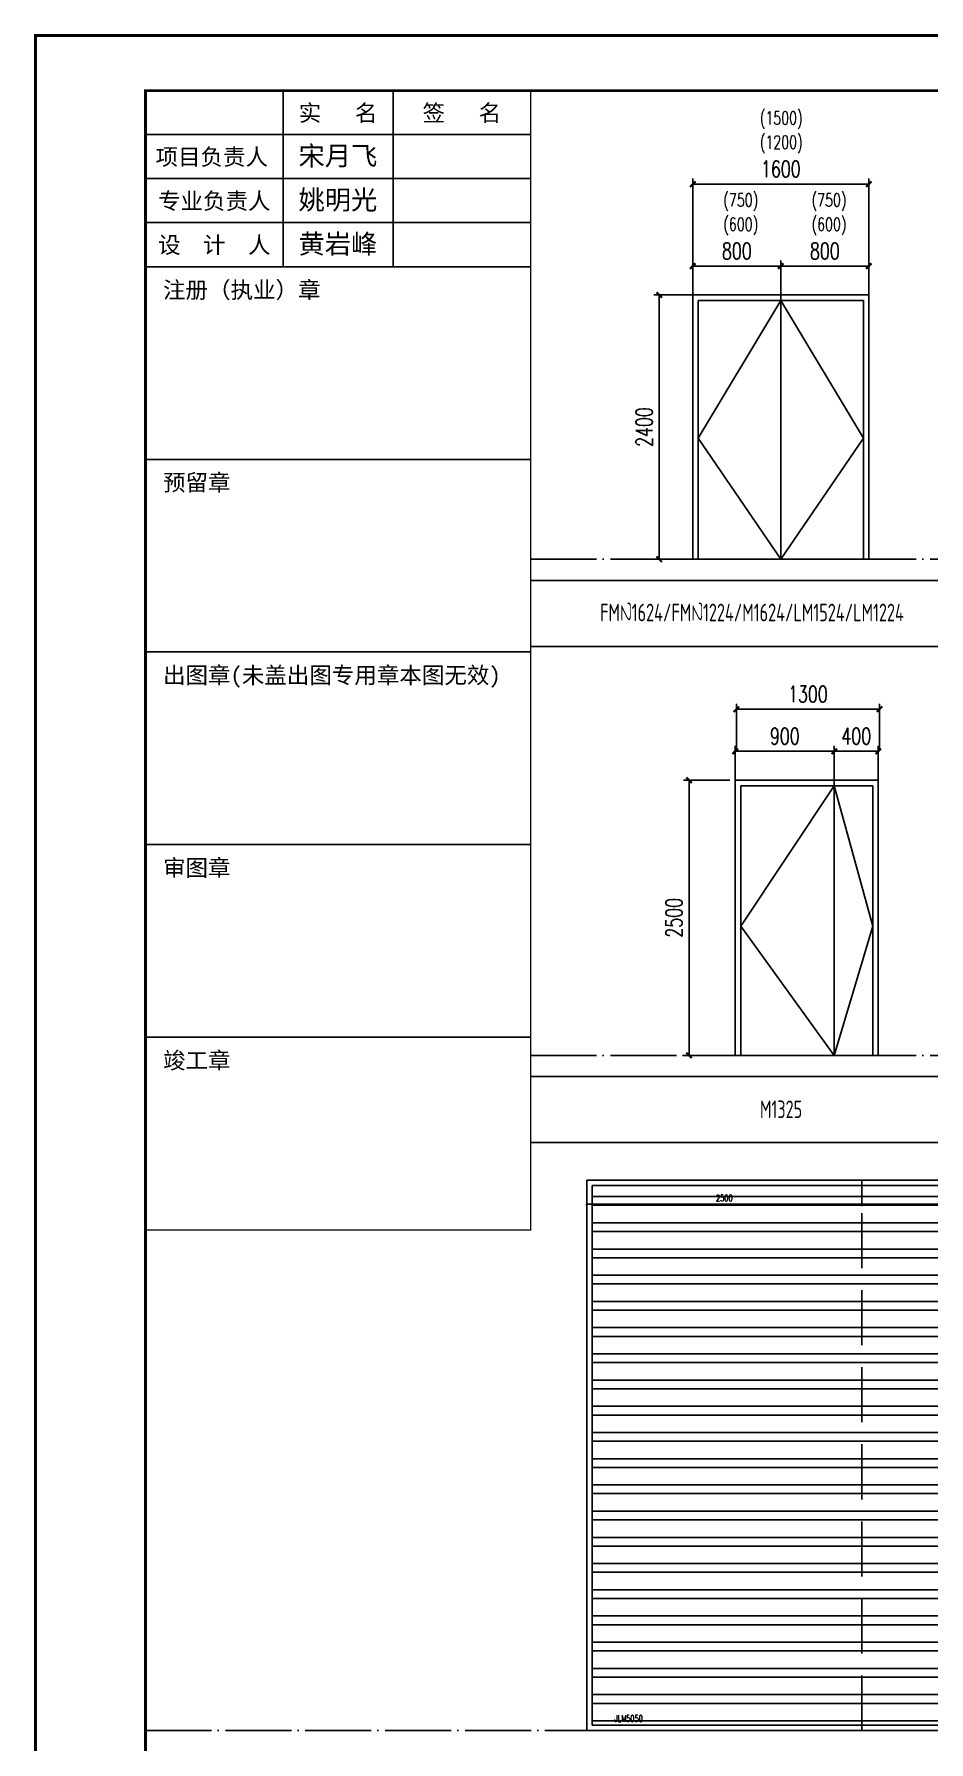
# Model space of a CAD drawing. Extents: x -4210259 to 293730, y -7499 to 868879.
# Drawn here: x -2053472 to -2045341, y 435419 to 450932 of the extents above; entities that cross this region are included whole.
import ezdxf
from ezdxf.enums import TextEntityAlignment as Align

# ---------------------------------------------------------------- set-up
doc = ezdxf.new("R2010")
doc.units = 0
doc.header["$LTSCALE"] = 1000
doc.header["$MEASUREMENT"] = 0
doc.linetypes.add('__DASH', pattern=[0.35, 0.25, -0.1])
doc.linetypes.add('DOTE', pattern=[2.42, 2, -0.2, 0.02, -0.2])
doc.layers.get('Defpoints').update_dxf_attribs({"color": 210})
for name, color, linetype in [('0-cxFrame', 155, 'Continuous'), ('A-AXIS-DOTE', 14, 'DOTE'), ('A-AXIS-DP', 126, 'Continuous'), ('A-CURTAIN', 134, 'Continuous'), ('A-HATCH-2', 251, 'Continuous'), ('A-LIN-V', 9, 'Continuous'), ('A-TEXT', 61, 'Continuous'), ('A-WINDOW', 140, 'Continuous'), ('A-门窗表显示尺寸', 160, 'Continuous'), ('qianming', 155, 'Continuous')]:
    doc.layers.add(name, color=color, linetype=linetype)
doc.layers.add('0-cxText', color=131, linetype='Continuous', lineweight=25)
doc.styles.add('_TCH_DIM_T3', font='SIMPLEX', dxfattribs={"width": 0.705882, "bigfont": 'GBCBIG'})
doc.styles.add('A-DIM_T3', font='SIMPLEX', dxfattribs={"width": 0.705882, "bigfont": 'GBCBIG'})
doc.styles.add('A-STANDARD', font='SIMPLEX', dxfattribs={"bigfont": 'GBCBIG'})
doc.styles.add('cx_biaoti', font='')
doc.styles.add('cx_tuming', font='')
doc.styles.add('cx_tuqian1', font='')
doc.styles.add('EXPO2012', font='@TSSDENG', dxfattribs={"width": 0.7, "bigfont": '@TSSDCHN'})
doc.styles.add('图框宋体', font='', dxfattribs={"width": 0.75})
doc.styles.add('黑体', font='', dxfattribs={"height": 12})
doc.styles.get('cx_biaoti').set_extended_font_data('SimSun')
doc.styles.get('cx_tuming').set_extended_font_data('SimHei')
doc.styles.get('cx_tuqian1').set_extended_font_data('SimSun')
doc.styles.get('图框宋体').set_extended_font_data('SimSun')
doc.styles.get('黑体').set_extended_font_data('SimHei')
doc.dimstyles.new('_TCH_ARCH&&50', dxfattribs={"dimtxt": 148.75, "dimasz": 50, "dimexe": 50, "dimexo": 50, "dimgap": 63.125, "dimtad": 1, "dimdec": 0, "dimzin": 0, "dimdsep": 46, "dimtxsty": '_TCH_DIM_T3', "dimblk": 'ARCHTICK', "dimcen": 0.09, "dimclrt": 7, "dimazin": 2, "dimtfac": 1, "dimtdec": 0, "dimtix": 1, "dimtmove": 2, "dimatfit": 3, "dimfxl": 0, "dimtolj": 1, "dimtzin": 0, "dimarcsym": 0})
doc.dimstyles.new('A-DIM&&20', dxfattribs={"dimtxt": 59.5, "dimasz": 20, "dimexe": 20, "dimexo": 20, "dimgap": 25.25, "dimtad": 1, "dimdec": 0, "dimzin": 0, "dimdsep": 46, "dimtxsty": 'A-DIM_T3', "dimblk": 'ARCHTICK', "dimcen": 0.09, "dimclrt": 7, "dimazin": 2, "dimtfac": 1, "dimtdec": 0, "dimtix": 1, "dimtmove": 2, "dimatfit": 3, "dimfxl": 0, "dimtolj": 1, "dimtzin": 0, "dimarcsym": 0})

# ---------------------------------------------------------------- blocks, each defined once
blk = doc.blocks.new('zjcx_lan_xinxi(Dragon)')
for p, q in [((7000, -3200), (0, -3200)), ((7000, -6700), (0, -6700)), ((7000, -10200), (0, -10200)), ((7000, -13700), (0, -13700)), ((7000, -17200), (0, -17200))]:
    blk.add_line(p, q)
at = {"const_width": 25}
blk.add_lwpolyline([(0, -20700), (7000, -20700), (7000, 0), (0, 0)], close=True, dxfattribs=at)
for points in [[(2500, -3200), (2500, 0)], [(4500, -3200), (4500, 0)], [(0, -800), (7000, -800)], [(0, -1600), (7000, -1600)], [(0, -2400), (7000, -2400)]]:
    blk.add_lwpolyline(points)
for points in [[(7000, -3200), (7000, 0)], [(0, -3200), (7000, -3200)], [(0, -20700), (7000, -20700), (7000, -3200)], [(0, -20700), (7000, -20700)]]:
    blk.add_lwpolyline(points, dxfattribs=at)
at = {"style": '图框宋体'}
for s, p in [('实   名', (3500, -400)), ('签   名', (5750, -400)), ('项目负责人', (1204, -1200)), ('专业负责人', (1250, -2000)), ('设  计  人', (1250, -2800))]:
    blk.add_text(s, height=300, dxfattribs=at).set_placement(p, align=Align.MIDDLE)
for s, p in [('注册（执业）章', (318, -3771)), ('预留章', (318, -7271)), ('出图章(未盖出图专用章本图无效)', (318, -10771)), ('审图章', (318, -14271)), ('竣工章', (318, -17771))]:
    blk.add_text(s, height=300, dxfattribs=at).set_placement(p)
blk = doc.blocks.new('T-信息(Dragon)')
at = {"layer": '0-cxFrame'}
blk.add_blockref('zjcx_lan_xinxi(Dragon)', (0, 0), dxfattribs=at)
at = {"layer": 'qianming', "color": 3, "style": 'cx_biaoti'}
for s, p in [('宋月飞', (3497, -1185)), ('姚明光', (3497, -1985)), ('黄岩峰', (3497, -2785))]:
    blk.add_text(s, height=350, dxfattribs=at).set_placement(p, align=Align.MIDDLE_CENTER)
blk = doc.blocks.new('TK22.A1 L(Dragon)')
at = {"layer": '0-cxFrame', "color": 7, "const_width": 0.5}
blk.add_lwpolyline([(0, 0), (-841, 0), (-841, 594), (0, 594)], close=True, dxfattribs=at)
at = {"layer": '0-cxFrame', "const_width": 0.5}
blk.add_lwpolyline([(-80, 10), (-821, 10), (-821, 584), (-80, 584)], close=True, dxfattribs=at)
at = {"layer": '0-cxFrame', "xscale": 0.01, "yscale": 0.01, "zscale": 0.01}
blk.add_blockref('T-信息(Dragon)', (-821, 584), dxfattribs=at)
at = {"style": '黑体', "flags": 4}
blk.add_attdef('图幅', text='', height=3.3, dxfattribs=at).set_placement((-40, 3), align=Align.RIGHT)
at = {"layer": '0-cxText', "flags": 4}
for tag, height, style, p in [('建设单位', 3.5, 'cx_tuming', (-45, 240)), ('项目名称', 3.5, 'cx_tuming', (-45, 210)), ('子项名称', 3.5, 'cx_tuming', (-45, 180)), ('工程编号', 3.3, 'cx_tuqian1', (-35, 165)), ('图名1', 3.5, 'cx_tuming', (-45, 87)), ('图名2', 3.5, 'cx_tuming', (-45, 79)), ('图名3', 3.5, 'cx_tuming', (-45, 71)), ('出图日期', 3.3, 'cx_tuqian1', (-39, 60)), ('专业', 3.3, 'cx_tuqian1', (-55, 52)), ('图号', 3.3, 'cx_tuqian1', (-55, 44)), ('版次', 3.3, 'cx_tuqian1', (-20, 44))]:
    blk.add_attdef(tag, text='', height=height, dxfattribs=dict(at, style=style)).set_placement(p, align=Align.MIDDLE)
at = {"layer": 'Defpoints', "color": 6, "flags": 4}
for tag, height, style, p in [('tufu', 3.3, '黑体', (-12, 12)), ('dwfname', 4, 'cx_tuqian1', (-80, 3))]:
    blk.add_attdef(tag, text='', height=height, dxfattribs=dict(at, style=style)).set_placement(p, align=Align.RIGHT)
blk = doc.blocks.new('_ArchTick')
at = {"color": 0, "linetype": 'ByBlock', "const_width": 0.4}
blk.add_lwpolyline([(-0.5, -0.5), (0.5, 0.5)], dxfattribs=at)
blk = doc.blocks.new('*D1236')
at = {"layer": 'A-门窗表显示尺寸', "color": 0, "lineweight": -2}
for p, q in [((-1640980, 522217), (-1640980, 522000)), ((-1638480, 522217), (-1638480, 522000)), ((-1640980, 522020), (-1638480, 522020))]:
    blk.add_line(p, q, dxfattribs=at)
at = {"layer": 'Defpoints', "color": 0}
for p in [(-1640980, 522237), (-1638480, 522237), (-1638480, 522020)]:
    blk.add_point(p, dxfattribs=at)
at = {"layer": 'A-门窗表显示尺寸', "color": 0, "lineweight": -2, "xscale": 20, "yscale": 20, "zscale": 20, "rotation": 180}
blk.add_blockref('_ArchTick', (-1640980, 522020), dxfattribs=at)
at = {"layer": 'A-门窗表显示尺寸', "color": 0, "lineweight": -2, "xscale": 20, "yscale": 20, "zscale": 20}
blk.add_blockref('_ArchTick', (-1638480, 522020), dxfattribs=at)
at = {"layer": 'A-门窗表显示尺寸', "color": 7, "insert": (-1639730, 522075), "char_height": 59.5, "attachment_point": 5, "style": 'A-DIM_T3'}
blk.add_mtext('\\A1;2500', dxfattribs=at)
blk = doc.blocks.new('*D1237')
at = {"layer": 'A-门窗表显示尺寸', "color": 0, "lineweight": -2}
for p, q in [((-1643480, 522217), (-1643480, 522000)), ((-1640980, 522217), (-1640980, 522000)), ((-1643480, 522020), (-1640980, 522020))]:
    blk.add_line(p, q, dxfattribs=at)
at = {"layer": 'Defpoints', "color": 0}
for p in [(-1643480, 522237), (-1640980, 522237), (-1640980, 522020)]:
    blk.add_point(p, dxfattribs=at)
at = {"layer": 'A-门窗表显示尺寸', "color": 0, "lineweight": -2, "xscale": 20, "yscale": 20, "zscale": 20, "rotation": 180}
blk.add_blockref('_ArchTick', (-1643480, 522020), dxfattribs=at)
at = {"layer": 'A-门窗表显示尺寸', "color": 0, "lineweight": -2, "xscale": 20, "yscale": 20, "zscale": 20}
blk.add_blockref('_ArchTick', (-1640980, 522020), dxfattribs=at)
at = {"layer": 'A-门窗表显示尺寸', "color": 7, "insert": (-1642230, 522075), "char_height": 59.5, "attachment_point": 5, "style": 'A-DIM_T3'}
blk.add_mtext('\\A1;2500', dxfattribs=at)
blk = doc.blocks.new('*D1238')
at = {"layer": 'A-门窗表显示尺寸', "color": 0, "lineweight": -2}
for p, q in [((-1638500, 522237), (-1638761, 522237)), ((-1638741, 517237), (-1638741, 522237)), ((-1638500, 517237), (-1638761, 517237))]:
    blk.add_line(p, q, dxfattribs=at)
at = {"layer": 'Defpoints', "color": 0}
for p in [(-1638741, 522237), (-1638480, 522237), (-1638480, 517237)]:
    blk.add_point(p, dxfattribs=at)
at = {"layer": 'A-门窗表显示尺寸', "color": 0, "lineweight": -2, "xscale": 20, "yscale": 20, "zscale": 20}
for p, rotation in [((-1638741, 522237), 90), ((-1638741, 517237), 270)]:
    blk.add_blockref('_ArchTick', p, dxfattribs=dict(at, rotation=rotation))
at = {"layer": 'A-门窗表显示尺寸', "color": 7, "insert": (-1638796, 519737), "char_height": 59.5, "attachment_point": 5, "rotation": 90, "style": 'A-DIM_T3'}
blk.add_mtext('\\A1;5000', dxfattribs=at)
blk = doc.blocks.new('*D433')
at = {"layer": 'A-AXIS-DP', "color": 0, "lineweight": -2}
for p, q in [((-2047090, 444437), (-2047090, 444850)), ((-2047090, 444800), (-2045790, 444800)), ((-2045790, 444437), (-2045790, 444850))]:
    blk.add_line(p, q, dxfattribs=at)
at = {"layer": 'Defpoints', "color": 0}
for p in [(-2045790, 444800), (-2047090, 444387), (-2045790, 444387)]:
    blk.add_point(p, dxfattribs=at)
at = {"layer": 'A-AXIS-DP', "color": 0, "lineweight": -2, "xscale": 50, "yscale": 50, "zscale": 50, "rotation": 180}
blk.add_blockref('_ArchTick', (-2047090, 444800), dxfattribs=at)
at = {"layer": 'A-AXIS-DP', "color": 0, "lineweight": -2, "xscale": 50, "yscale": 50, "zscale": 50}
blk.add_blockref('_ArchTick', (-2045790, 444800), dxfattribs=at)
at = {"layer": 'A-AXIS-DP', "color": 7, "insert": (-2046440, 444937), "char_height": 148.8, "attachment_point": 5, "style": '_TCH_DIM_T3'}
blk.add_mtext('\\A1;1300', dxfattribs=at)
blk = doc.blocks.new('*D434')
at = {"layer": 'A-AXIS-DP', "color": 0, "lineweight": -2}
for p, q in [((-2047100, 444055), (-2047100, 444468)), ((-2046200, 444055), (-2046200, 444468)), ((-2047100, 444418), (-2046200, 444418))]:
    blk.add_line(p, q, dxfattribs=at)
at = {"layer": 'Defpoints', "color": 0}
for p in [(-2046200, 444418), (-2047100, 444005), (-2046200, 444005)]:
    blk.add_point(p, dxfattribs=at)
at = {"layer": 'A-AXIS-DP', "color": 0, "lineweight": -2, "xscale": 50, "yscale": 50, "zscale": 50, "rotation": 180}
blk.add_blockref('_ArchTick', (-2047100, 444418), dxfattribs=at)
at = {"layer": 'A-AXIS-DP', "color": 0, "lineweight": -2, "xscale": 50, "yscale": 50, "zscale": 50}
blk.add_blockref('_ArchTick', (-2046200, 444418), dxfattribs=at)
at = {"layer": 'A-AXIS-DP', "color": 7, "insert": (-2046650, 444555), "char_height": 148.8, "attachment_point": 5, "style": '_TCH_DIM_T3'}
blk.add_mtext('\\A1;900', dxfattribs=at)
blk = doc.blocks.new('*D435')
at = {"layer": 'A-AXIS-DP', "color": 0, "lineweight": -2}
for p, q in [((-2046200, 444055), (-2046200, 444468)), ((-2045800, 444055), (-2045800, 444468)), ((-2046200, 444418), (-2045800, 444418))]:
    blk.add_line(p, q, dxfattribs=at)
at = {"layer": 'Defpoints', "color": 0}
for p in [(-2045800, 444418), (-2046200, 444005), (-2045800, 444005)]:
    blk.add_point(p, dxfattribs=at)
at = {"layer": 'A-AXIS-DP', "color": 0, "lineweight": -2, "xscale": 50, "yscale": 50, "zscale": 50, "rotation": 180}
blk.add_blockref('_ArchTick', (-2046200, 444418), dxfattribs=at)
at = {"layer": 'A-AXIS-DP', "color": 0, "lineweight": -2, "xscale": 50, "yscale": 50, "zscale": 50}
blk.add_blockref('_ArchTick', (-2045800, 444418), dxfattribs=at)
at = {"layer": 'A-AXIS-DP', "color": 7, "insert": (-2046000, 444555), "char_height": 148.8, "attachment_point": 5, "style": '_TCH_DIM_T3'}
blk.add_mtext('\\A1;400', dxfattribs=at)
blk = doc.blocks.new('*D436')
at = {"layer": 'A-AXIS-DP', "color": 0, "lineweight": -2}
for p, q in [((-2047150, 444155), (-2047570, 444155)), ((-2047520, 441655), (-2047520, 444155)), ((-2047150, 441655), (-2047570, 441655))]:
    blk.add_line(p, q, dxfattribs=at)
at = {"layer": 'Defpoints', "color": 0}
for p in [(-2047520, 444155), (-2047100, 444155), (-2047100, 441655)]:
    blk.add_point(p, dxfattribs=at)
at = {"layer": 'A-AXIS-DP', "color": 0, "lineweight": -2, "xscale": 50, "yscale": 50, "zscale": 50}
for p, rotation in [((-2047520, 444155), 90), ((-2047520, 441655), 270)]:
    blk.add_blockref('_ArchTick', p, dxfattribs=dict(at, rotation=rotation))
at = {"layer": 'A-AXIS-DP', "color": 7, "insert": (-2047657, 442905), "char_height": 148.8, "attachment_point": 5, "rotation": 90, "style": '_TCH_DIM_T3'}
blk.add_mtext('\\A1;2500', dxfattribs=at)
blk = doc.blocks.new('*D453')
at = {"layer": 'A-AXIS-DP', "color": 0, "lineweight": -2}
for p, q in [((-2047486, 448799), (-2047486, 449620)), ((-2045886, 448799), (-2045886, 449620)), ((-2047486, 449570), (-2045886, 449570))]:
    blk.add_line(p, q, dxfattribs=at)
at = {"layer": 'Defpoints', "color": 0}
for p in [(-2045886, 449570), (-2047486, 448749), (-2045886, 448749)]:
    blk.add_point(p, dxfattribs=at)
at = {"layer": 'A-AXIS-DP', "color": 0, "lineweight": -2, "xscale": 50, "yscale": 50, "zscale": 50, "rotation": 180}
blk.add_blockref('_ArchTick', (-2047486, 449570), dxfattribs=at)
at = {"layer": 'A-AXIS-DP', "color": 0, "lineweight": -2, "xscale": 50, "yscale": 50, "zscale": 50}
blk.add_blockref('_ArchTick', (-2045886, 449570), dxfattribs=at)
at = {"layer": 'A-AXIS-DP', "color": 7, "insert": (-2046686, 449708), "char_height": 148.8, "attachment_point": 5, "style": '_TCH_DIM_T3'}
blk.add_mtext('\\A1;1600', dxfattribs=at)
blk = doc.blocks.new('*D454')
at = {"layer": 'A-AXIS-DP', "color": 0, "lineweight": -2}
for p, q in [((-2047486, 448463), (-2047486, 448876)), ((-2047486, 448826), (-2046686, 448826)), ((-2046686, 448463), (-2046686, 448876))]:
    blk.add_line(p, q, dxfattribs=at)
at = {"layer": 'Defpoints', "color": 0}
for p in [(-2046686, 448826), (-2047486, 448413), (-2046686, 448413)]:
    blk.add_point(p, dxfattribs=at)
at = {"layer": 'A-AXIS-DP', "color": 0, "lineweight": -2, "xscale": 50, "yscale": 50, "zscale": 50, "rotation": 180}
blk.add_blockref('_ArchTick', (-2047486, 448826), dxfattribs=at)
at = {"layer": 'A-AXIS-DP', "color": 0, "lineweight": -2, "xscale": 50, "yscale": 50, "zscale": 50}
blk.add_blockref('_ArchTick', (-2046686, 448826), dxfattribs=at)
at = {"layer": 'A-AXIS-DP', "color": 7, "insert": (-2047086, 448963), "char_height": 148.8, "attachment_point": 5, "style": '_TCH_DIM_T3'}
blk.add_mtext('\\A1;800', dxfattribs=at)
blk = doc.blocks.new('*D455')
at = {"layer": 'A-AXIS-DP', "color": 0, "lineweight": -2}
for p, q in [((-2046686, 448463), (-2046686, 448876)), ((-2046686, 448826), (-2045886, 448826)), ((-2045886, 448463), (-2045886, 448876))]:
    blk.add_line(p, q, dxfattribs=at)
at = {"layer": 'Defpoints', "color": 0}
for p in [(-2045886, 448826), (-2046686, 448413), (-2045886, 448413)]:
    blk.add_point(p, dxfattribs=at)
at = {"layer": 'A-AXIS-DP', "color": 0, "lineweight": -2, "xscale": 50, "yscale": 50, "zscale": 50, "rotation": 180}
blk.add_blockref('_ArchTick', (-2046686, 448826), dxfattribs=at)
at = {"layer": 'A-AXIS-DP', "color": 0, "lineweight": -2, "xscale": 50, "yscale": 50, "zscale": 50}
blk.add_blockref('_ArchTick', (-2045886, 448826), dxfattribs=at)
at = {"layer": 'A-AXIS-DP', "color": 7, "insert": (-2046286, 448963), "char_height": 148.8, "attachment_point": 5, "style": '_TCH_DIM_T3'}
blk.add_mtext('\\A1;800', dxfattribs=at)
blk = doc.blocks.new('*D456')
at = {"layer": 'A-AXIS-DP', "color": 0, "lineweight": -2}
for p, q in [((-2047421, 448563), (-2047841, 448563)), ((-2047791, 446163), (-2047791, 448563)), ((-2047421, 446163), (-2047841, 446163))]:
    blk.add_line(p, q, dxfattribs=at)
at = {"layer": 'Defpoints', "color": 0}
for p in [(-2047791, 448563), (-2047371, 448563), (-2047371, 446163)]:
    blk.add_point(p, dxfattribs=at)
at = {"layer": 'A-AXIS-DP', "color": 0, "lineweight": -2, "xscale": 50, "yscale": 50, "zscale": 50}
for p, rotation in [((-2047791, 448563), 90), ((-2047791, 446163), 270)]:
    blk.add_blockref('_ArchTick', p, dxfattribs=dict(at, rotation=rotation))
at = {"layer": 'A-AXIS-DP', "color": 7, "insert": (-2047928, 447363), "char_height": 148.8, "attachment_point": 5, "rotation": 90, "style": '_TCH_DIM_T3'}
blk.add_mtext('\\A1;2400', dxfattribs=at)
blk = doc.blocks.new('JLM5050')
at = {"layer": 'A-HATCH-2'}
h = blk.add_hatch(dxfattribs=at)
h.set_pattern_fill('ANSI32', color=256, scale=50, angle=45)
h.set_pattern_definition([(180, (0, 0), (-1e-14, -238.125), []), (180, (-79.38, 79.38), (-1e-14, -238.125), [])])
h.paths.add_polyline_path([(-1643430.2, 522187.5), (-1638530.2, 522187.5), (-1638530.2, 517287.5), (-1643430.2, 517287.5)])
at = {"layer": 'A-AXIS-DOTE', "linetype": '__DASH', "ltscale": 2}
blk.add_line((-1640980.2, 517237.5), (-1640980.2, 522237.5), dxfattribs=at)
at = {"layer": 'A-LIN-V'}
blk.add_lwpolyline([(-1643480.2, 522237.5), (-1638480.2, 522237.5), (-1638480.2, 517237.5), (-1643480.2, 517237.5)], close=True, dxfattribs=at)
at = {"layer": 'A-门窗表显示尺寸'}
blk.add_lwpolyline([(-1643430.2, 522187.5), (-1638530.2, 522187.5), (-1638530.2, 517287.5), (-1643430.2, 517287.5)], close=True, dxfattribs=at)
at = {"layer": 'A-门窗表显示尺寸', "color": 3, "style": 'A-STANDARD', "width": 0.705882}
blk.add_text('JLM5050', height=59.5, dxfattribs=at).set_placement((-1643230, 517317.5))
at = {"layer": 'A-门窗表显示尺寸'}
for p1, p2, distance, picture, middle in [((-1643480.2, 522237.5), (-1640980.2, 522237.5), -217.5, '*D1237', (-1642230.2, 522075)), ((-1640980.2, 522237.5), (-1638480.2, 522237.5), -217.5, '*D1236', (-1639730.2, 522075)), ((-1638480.2, 517237.5), (-1638480.2, 522237.5), 260.4, '*D1238', (-1638795.6, 519737.5))]:
    dim = blk.add_aligned_dim(p1=p1, p2=p2, distance=distance, dimstyle='A-DIM&&20', dxfattribs=at)
    dim.commit()
    dim.dimension.update_dxf_attribs({"geometry": picture, "text_midpoint": middle})

msp = doc.modelspace()

# ---------------------------------------------------------------- linework, layer by layer
at = {"layer": 'A-AXIS-DOTE', "linetype": 'DOTE', "ltscale": 0.3}
for p, q in [((-2048960, 446163.2), (-2033048, 446163.2)), ((-2048960, 441655.2), (-2033048, 441655.2)), ((-2052460, 435522), (-2027748.7, 435522))]:
    msp.add_line(p, q, dxfattribs=at)
at = {"layer": 'A-CURTAIN'}
for p, q in [((-2048960, 445970.6), (-2033048, 445970.6)), ((-2033048, 445370.6), (-2048960, 445370.6)), ((-2048960, 441462.6), (-2033048, 441462.6)), ((-2033048, 440862.6), (-2048960, 440862.6))]:
    msp.add_line(p, q, dxfattribs=at)
at = {"layer": 'A-HATCH-2', "elevation": 1500}
for points in [[(-2046686, 448513.2), (-2047436, 447263.2), (-2046686, 446163.2)], [(-2046686, 448513.2), (-2045936, 447263.2), (-2046686, 446163.2)], [(-2046200, 444105.2), (-2047050, 442830.2), (-2046200, 441655.2)], [(-2046200, 444105.2), (-2045850, 442830.2), (-2046200, 441655.2)]]:
    msp.add_lwpolyline(points, dxfattribs=at)
at = {"layer": 'A-WINDOW'}
for points in [[(-2045886, 448563.2), (-2047486, 448563.2), (-2047486, 446163.2), (-2045886, 446163.2)], [(-2045800, 444155.2), (-2047100, 444155.2), (-2047100, 441655.2), (-2045800, 441655.2)]]:
    msp.add_lwpolyline(points, close=True, dxfattribs=at)
at = {"layer": 'A-WINDOW', "elevation": 1500}
for points in [[(-2047436, 448513.2), (-2046686, 448513.2), (-2046686, 446163.2), (-2047436, 446163.2)], [(-2045936, 448513.2), (-2046686, 448513.2), (-2046686, 446163.2), (-2045936, 446163.2)], [(-2047050, 444105.2), (-2046200, 444105.2), (-2046200, 441655.2), (-2047050, 441655.2)], [(-2045850, 444105.2), (-2046200, 444105.2), (-2046200, 441655.2), (-2045850, 441655.2)]]:
    msp.add_lwpolyline(points, close=True, dxfattribs=at)

# ---------------------------------------------------------------- block references
at = {"layer": '0-cxFrame', "xscale": 50, "yscale": 50, "zscale": 50}
msp.add_blockref('TK22.A1 L(Dragon)', (-2011410, 421220), dxfattribs=at)
at = {"layer": 'A-LIN-V'}
msp.add_blockref('JLM5050', (-404969.8, -81715.4), dxfattribs=at)

# ---------------------------------------------------------------- texts
at = {"layer": 'A-AXIS-DP', "color": 7, "char_height": 119, "attachment_point": 5, "style": '_TCH_DIM_T3'}
for s, insert, width in [('\\A1;(1500)', (-2046682.7, 450150.9), 928), ('\\A1;(1200)', (-2046682.7, 449930.9), 928), ('\\A1;(750)', (-2047050.2, 449405.6), 978), ('\\A1;(750)', (-2046248.1, 449405.6), 928), ('\\A1;(600)', (-2047050.2, 449185.6), 978), ('\\A1;(600)', (-2046248.1, 449185.6), 928)]:
    msp.add_mtext(s, dxfattribs=dict(at, insert=insert, width=width))
at = {"layer": 'A-TEXT', "color": 4, "ltscale": 100, "style": 'EXPO2012', "width": 0.7}
for s, p in [('FM乙1624/FM乙1224/M1624/LM1524/LM1224', (-2048328.6, 445598.4, 1500)), ('M1325', (-2046875.5, 441085.4, 1500))]:
    msp.add_text(s, height=160, dxfattribs=at).set_placement(p)

# ---------------------------------------------------------------- dimensions: what is measured, and where the dimension line sits
at = {"layer": 'A-AXIS-DP'}
for p1, p2, distance, picture, middle in [((-2047486, 448748.9), (-2045886, 448748.9), 821.2, '*D453', (-2046686, 449707.6)), ((-2047486, 448413.2), (-2046686, 448413.2), 412.8, '*D454', (-2047086, 448963.5)), ((-2046686, 448413.2), (-2045886, 448413.2), 412.8, '*D455', (-2046286, 448963.5)), ((-2047370.9, 446163.2), (-2047370.9, 448563.2), 419.7, '*D456', (-2047928.2, 447363.2)), ((-2047090, 444387), (-2045790, 444387), 412.8, '*D433', (-2046440, 444937.3)), ((-2047100, 444005.2), (-2046200, 444005.2), 412.8, '*D434', (-2046650, 444555.5)), ((-2046200, 444005.2), (-2045800, 444005.2), 412.8, '*D435', (-2046000, 444555.5)), ((-2047100, 441655.2), (-2047100, 444155.2), 419.7, '*D436', (-2047657.2, 442905.2))]:
    dim = msp.add_aligned_dim(p1=p1, p2=p2, distance=distance, dimstyle='_TCH_ARCH&&50', dxfattribs=at)
    dim.commit()
    dim.dimension.update_dxf_attribs({"geometry": picture, "text_midpoint": middle})

doc.saveas('drawing.dxf')
